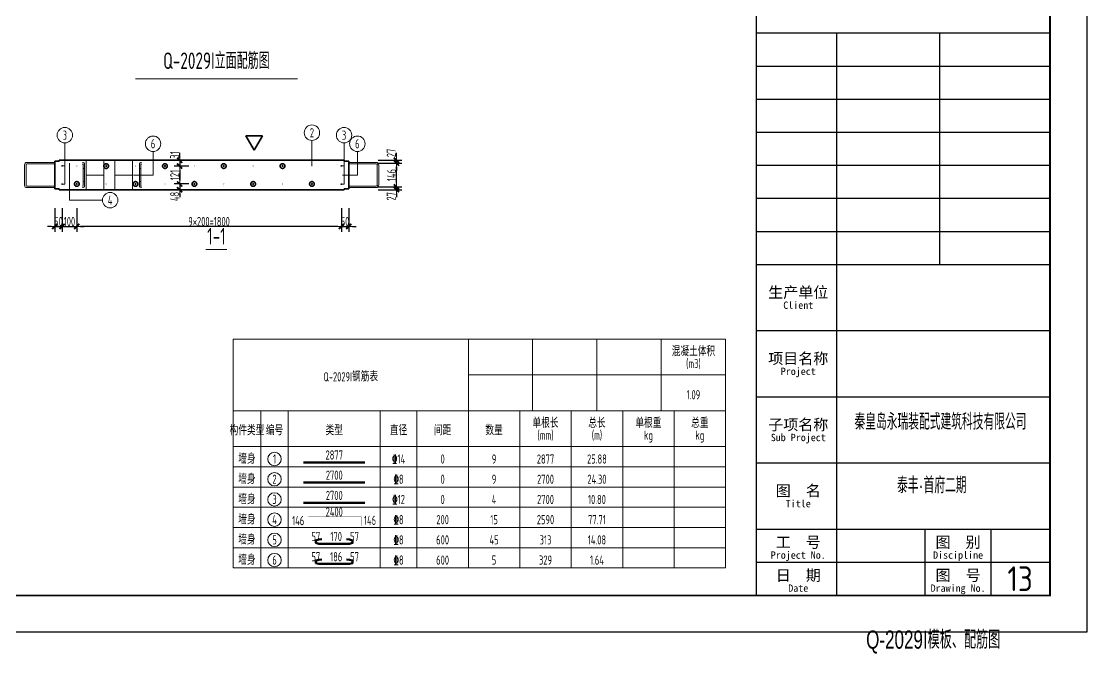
# Model space of a CAD drawing. Extents: x -85320 to 1679916, y -1321939 to 627.
# Drawn here: x 1647944 to 1676940, y -868455 to -851246 of the extents above; entities that cross this region are included whole.
import ezdxf
from ezdxf.enums import TextEntityAlignment as Align

# ---------------------------------------------------------------- set-up
doc = ezdxf.new("R2010")
doc.units = 0
doc.header["$LTSCALE"] = 1000
doc.linetypes.add('点划线', pattern=[1850, 1200, -300, 50, -300])
for name, color, linetype in [('BORDER', 7, 'Continuous'), ('TH', 7, 'Continuous'), ('Y-03墙-03预制墙钢筋', 1, 'Continuous'), ('图框文字', 7, 'Continuous'), ('打印线框', 7, 'Continuous'), ('拉模', 7, 'Continuous')]:
    doc.layers.add(name, color=color, linetype=linetype)
for name, color, linetype, lineweight in [('参数表文字', 7, 'Continuous', 18), ('参数表边线', 253, 'Continuous', 18), ('手孔', 6, 'Continuous', 0), ('梁截面纵筋', 1, 'Continuous', 50), ('直线', 7, 'Continuous', 18), ('预制墙图名', 7, 'Continuous', 18), ('预制墙墙身水平筋', 130, 'Continuous', 18), ('预制墙墙身纵向受力筋', 1, 'Continuous', 18), ('预制墙墙身纵向非受力筋', 94, 'Continuous', 18), ('预制墙墙身附加筋', 94, 'Continuous', 18), ('预制墙拉筋', 130, 'Continuous', 18), ('预制墙详图孔洞', 9, '点划线', 18), ('预制墙详图标注', 3, 'Continuous', 18), ('预制墙详图轮廓', 3, 'Continuous', 35)]:
    doc.layers.add(name, color=color, linetype=linetype, lineweight=lineweight)
doc.styles.get("Standard").update_dxf_attribs({"font": 'gbenor.shx', "bigfont": 'gbcbig.shx'})
doc.styles.add('TSSD_Rein', font='Tssdeng.shx', dxfattribs={"width": 0.7, "bigfont": 'hztxt.shx'})
doc.styles.add('中西文等高字体', font='hztxt_e.shx', dxfattribs={"width": 0.7, "bigfont": 'hbhz.shx'})
doc.styles.add('样式 1', font='yjkeng.shx', dxfattribs={"width": 0.7, "bigfont": 'yjkchn.shx'})
doc.styles.add('样式 2', font='yjkeng.shx', dxfattribs={"width": 0.7, "bigfont": 'yjkchn.shx'})
doc.styles.add('设计院一', font='', dxfattribs={"width": 0.8})
doc.styles.get('设计院一').set_extended_font_data('SimSun')
doc.dimstyles.new('盈建科结构', dxfattribs={"dimscale": 100, "dimtxt": 2.5, "dimasz": 1, "dimexe": 1.5, "dimexo": 0.625, "dimgap": 0.1, "dimtad": 1, "dimdec": 0, "dimrnd": 1, "dimzin": 0, "dimdsep": 46, "dimtxsty": '样式 1', "dimblk": '_yjkbk', "dimblk1": 'ARCHTICK', "dimblk2": 'ARCHTICK', "dimcen": 0.09, "dimadec": 0, "dimazin": 0, "dimtfac": 1, "dimtdec": 4, "dimtix": 1, "dimtmove": 2, "dimatfit": 3, "dimfxl": 1, "dimtolj": 1, "dimtzin": 0, "dimarcsym": 0})

# ---------------------------------------------------------------- blocks, each defined once
blk = doc.blocks.new('_yjkbk')
blk.add_line((-1, 0), (1.5, 0))
blk.add_lwpolyline([(-0.7, -0.7, 0.5, 0.5, 0), (0.7, 0.7, 0.5, 0.5, 0)], format="xyseb")
blk = doc.blocks.new('*D1760')
at = {"layer": 'Defpoints', "color": 0, "transparency": 16777216}
for p in [(1648854, -856329), (1649054, -856329), (1649054, -856829)]:
    blk.add_point(p, dxfattribs=at)
at = {"layer": '预制墙详图标注', "color": 0, "lineweight": -2, "transparency": 16777216}
for p, q in [((1648854, -856329), (1648854, -856979)), ((1649054, -856329), (1649054, -856979)), ((1648754, -856829), (1648654, -856829)), ((1648854, -856829), (1649054, -856829)), ((1649154, -856829), (1649254, -856829))]:
    blk.add_line(p, q, dxfattribs=at)
at = {"layer": '预制墙详图标注', "color": 0, "lineweight": -2, "transparency": 16777216, "xscale": 100, "yscale": 100, "zscale": 100}
blk.add_blockref('_yjkbk', (1648854, -856829), dxfattribs=at)
at = {"layer": '预制墙详图标注', "color": 0, "lineweight": -2, "transparency": 16777216, "xscale": 100, "yscale": 100, "zscale": 100, "rotation": 180}
blk.add_blockref('_yjkbk', (1649054, -856829), dxfattribs=at)
at = {"layer": '预制墙详图标注', "color": 0, "transparency": 16777216, "insert": (1648954, -856819), "char_height": 250, "attachment_point": 8, "style": '样式 1'}
blk.add_mtext('\\A1;50', dxfattribs=at)
blk = doc.blocks.new('_ArchTick')
at = {"color": 0, "linetype": 'ByBlock', "const_width": 0.4}
blk.add_lwpolyline([(-0.5, -0.5), (0.5, 0.5)], dxfattribs=at)
blk = doc.blocks.new('*D1761')
at = {"layer": 'Defpoints', "color": 0, "transparency": 16777216}
for p in [(1649054, -856329), (1649454, -856329), (1649454, -856829)]:
    blk.add_point(p, dxfattribs=at)
at = {"layer": '预制墙详图标注', "color": 0, "lineweight": -2, "transparency": 16777216}
for p, q in [((1649054, -856329), (1649054, -856979)), ((1649454, -856329), (1649454, -856979)), ((1648954, -856829), (1648854, -856829)), ((1649054, -856829), (1649454, -856829)), ((1649554, -856829), (1649654, -856829))]:
    blk.add_line(p, q, dxfattribs=at)
at = {"layer": '预制墙详图标注', "color": 0, "lineweight": -2, "transparency": 16777216, "xscale": 100, "yscale": 100, "zscale": 100}
blk.add_blockref('_yjkbk', (1649054, -856829), dxfattribs=at)
at = {"layer": '预制墙详图标注', "color": 0, "lineweight": -2, "transparency": 16777216, "xscale": 100, "yscale": 100, "zscale": 100, "rotation": 180}
blk.add_blockref('_yjkbk', (1649454, -856829), dxfattribs=at)
at = {"layer": '预制墙详图标注', "color": 0, "transparency": 16777216, "insert": (1649254, -856819), "char_height": 250, "attachment_point": 8, "style": '样式 1'}
blk.add_mtext('\\A1;100', dxfattribs=at)
blk = doc.blocks.new('*D1762')
at = {"layer": 'Defpoints', "color": 0, "transparency": 16777216}
for p in [(1649454, -856329), (1656654, -856329), (1649454, -856829)]:
    blk.add_point(p, dxfattribs=at)
at = {"layer": '预制墙详图标注', "color": 0, "lineweight": -2, "transparency": 16777216}
for p, q in [((1649454, -856391), (1649454, -856979)), ((1656654, -856391), (1656654, -856979)), ((1656554, -856829), (1649554, -856829))]:
    blk.add_line(p, q, dxfattribs=at)
at = {"layer": '预制墙详图标注', "color": 0, "lineweight": -2, "transparency": 16777216, "xscale": 100, "yscale": 100, "zscale": 100, "rotation": 180}
blk.add_blockref('_yjkbk', (1649454, -856829), dxfattribs=at)
at = {"layer": '预制墙详图标注', "color": 0, "lineweight": -2, "transparency": 16777216, "xscale": 100, "yscale": 100, "zscale": 100}
blk.add_blockref('_yjkbk', (1656654, -856829), dxfattribs=at)
at = {"layer": '预制墙详图标注', "color": 0, "transparency": 16777216, "insert": (1653054, -856819), "char_height": 250, "attachment_point": 8, "style": '样式 1'}
blk.add_mtext('\\A1;9×200=1800', dxfattribs=at)
blk = doc.blocks.new('*D1763')
at = {"layer": 'Defpoints', "color": 0, "transparency": 16777216}
for p in [(1656654, -856329), (1656854, -856329), (1656854, -856829)]:
    blk.add_point(p, dxfattribs=at)
at = {"layer": '预制墙详图标注', "color": 0, "lineweight": -2, "transparency": 16777216}
for p, q in [((1656654, -856329), (1656654, -856979)), ((1656854, -856329), (1656854, -856979)), ((1656554, -856829), (1656454, -856829)), ((1656654, -856829), (1656854, -856829)), ((1656954, -856829), (1657054, -856829))]:
    blk.add_line(p, q, dxfattribs=at)
at = {"layer": '预制墙详图标注', "color": 0, "lineweight": -2, "transparency": 16777216, "xscale": 100, "yscale": 100, "zscale": 100}
blk.add_blockref('_yjkbk', (1656654, -856829), dxfattribs=at)
at = {"layer": '预制墙详图标注', "color": 0, "lineweight": -2, "transparency": 16777216, "xscale": 100, "yscale": 100, "zscale": 100, "rotation": 180}
blk.add_blockref('_yjkbk', (1656854, -856829), dxfattribs=at)
at = {"layer": '预制墙详图标注', "color": 0, "transparency": 16777216, "insert": (1656754, -856819), "char_height": 250, "attachment_point": 8, "style": '样式 1'}
blk.add_mtext('\\A1;50', dxfattribs=at)
blk = doc.blocks.new('*D2196')
at = {"layer": 'Defpoints', "color": 0, "transparency": 16777216}
for p in [(1657654, -855753), (1657654, -855829), (1658154, -855753)]:
    blk.add_point(p, dxfattribs=at)
at = {"layer": '预制墙详图标注', "color": 0, "lineweight": -2, "transparency": 16777216}
for p, q in [((1658154, -855653), (1658154, -855553)), ((1657654, -855753), (1658304, -855753)), ((1657654, -855829), (1658304, -855829)), ((1658154, -855829), (1658154, -855753)), ((1658154, -855929), (1658154, -856029))]:
    blk.add_line(p, q, dxfattribs=at)
at = {"layer": '预制墙详图标注', "color": 0, "lineweight": -2, "transparency": 16777216, "xscale": 100, "yscale": 100, "zscale": 100}
for p, rotation in [((1658154, -855753), 270), ((1658154, -855829), 90)]:
    blk.add_blockref('_yjkbk', p, dxfattribs=dict(at, rotation=rotation))
at = {"layer": '预制墙详图标注', "color": 0, "transparency": 16777216, "insert": (1658136, -856009), "char_height": 250, "attachment_point": 8, "rotation": 90, "style": '样式 1'}
blk.add_mtext('\\A1;27', dxfattribs=at)
blk = doc.blocks.new('*D2197')
at = {"layer": 'Defpoints', "color": 0, "transparency": 16777216}
for p in [(1657654, -855105), (1658154, -855105), (1657654, -855753)]:
    blk.add_point(p, dxfattribs=at)
at = {"layer": '预制墙详图标注', "color": 0, "lineweight": -2, "transparency": 16777216}
for p, q in [((1657654, -855105), (1658304, -855105)), ((1658154, -855653), (1658154, -855205)), ((1657654, -855753), (1658304, -855753))]:
    blk.add_line(p, q, dxfattribs=at)
at = {"layer": '预制墙详图标注', "color": 0, "lineweight": -2, "transparency": 16777216, "xscale": 100, "yscale": 100, "zscale": 100}
for p, rotation in [((1658154, -855105), 90), ((1658154, -855753), 270)]:
    blk.add_blockref('_yjkbk', p, dxfattribs=dict(at, rotation=rotation))
at = {"layer": '预制墙详图标注', "color": 0, "transparency": 16777216, "insert": (1658144, -855429), "char_height": 250, "attachment_point": 8, "rotation": 90, "style": '样式 1'}
blk.add_mtext('\\A1;146', dxfattribs=at)
blk = doc.blocks.new('*D2198')
at = {"layer": 'Defpoints', "color": 0, "transparency": 16777216}
for p in [(1657654, -855029), (1658154, -855029), (1657654, -855105)]:
    blk.add_point(p, dxfattribs=at)
at = {"layer": '预制墙详图标注', "color": 0, "lineweight": -2, "transparency": 16777216}
for p, q in [((1657654, -855029), (1658304, -855029)), ((1658154, -854929), (1658154, -854829)), ((1658154, -855105), (1658154, -855029)), ((1657654, -855105), (1658304, -855105)), ((1658154, -855205), (1658154, -855305))]:
    blk.add_line(p, q, dxfattribs=at)
at = {"layer": '预制墙详图标注', "color": 0, "lineweight": -2, "transparency": 16777216, "xscale": 100, "yscale": 100, "zscale": 100}
for p, rotation in [((1658154, -855029), 270), ((1658154, -855105), 90)]:
    blk.add_blockref('_yjkbk', p, dxfattribs=dict(at, rotation=rotation))
at = {"layer": '预制墙详图标注', "color": 0, "transparency": 16777216, "insert": (1658138, -854829), "char_height": 250, "attachment_point": 8, "rotation": 90, "style": '样式 1'}
blk.add_mtext('\\A1;27', dxfattribs=at)
blk = doc.blocks.new('*D2610')
at = {"layer": 'Defpoints', "color": 0, "transparency": 16777216}
for p in [(1652504, -855673), (1652254, -855829), (1652504, -855829)]:
    blk.add_point(p, dxfattribs=at)
at = {"layer": '预制墙详图标注', "color": 0, "lineweight": -2, "transparency": 16777216}
for p, q in [((1652504, -855673), (1652104, -855673)), ((1652254, -855573), (1652254, -855473)), ((1652254, -855673), (1652254, -855829)), ((1652504, -855829), (1652104, -855829)), ((1652254, -855929), (1652254, -856029))]:
    blk.add_line(p, q, dxfattribs=at)
at = {"layer": '预制墙详图标注', "color": 0, "lineweight": -2, "transparency": 16777216, "xscale": 100, "yscale": 100, "zscale": 100}
for p, rotation in [((1652254, -855673), 270), ((1652254, -855829), 90)]:
    blk.add_blockref('_yjkbk', p, dxfattribs=dict(at, rotation=rotation))
at = {"layer": '预制墙详图标注', "color": 0, "transparency": 16777216, "insert": (1652244, -856012), "char_height": 250, "attachment_point": 8, "rotation": 90, "style": '样式 1'}
blk.add_mtext('\\A1;48', dxfattribs=at)
blk = doc.blocks.new('*D2611')
at = {"layer": 'Defpoints', "color": 0, "transparency": 16777216}
for p in [(1652504, -855185), (1652254, -855673), (1652504, -855673)]:
    blk.add_point(p, dxfattribs=at)
at = {"layer": '预制墙详图标注', "color": 0, "lineweight": -2, "transparency": 16777216}
for p, q in [((1652504, -855185), (1652104, -855185)), ((1652254, -855285), (1652254, -855573)), ((1652504, -855673), (1652104, -855673))]:
    blk.add_line(p, q, dxfattribs=at)
at = {"layer": '预制墙详图标注', "color": 0, "lineweight": -2, "transparency": 16777216, "xscale": 100, "yscale": 100, "zscale": 100}
for p, rotation in [((1652254, -855185), 90), ((1652254, -855673), 270)]:
    blk.add_blockref('_yjkbk', p, dxfattribs=dict(at, rotation=rotation))
at = {"layer": '预制墙详图标注', "color": 0, "transparency": 16777216, "insert": (1652244, -855429), "char_height": 250, "attachment_point": 8, "rotation": 90, "style": '样式 1'}
blk.add_mtext('\\A1;121', dxfattribs=at)
blk = doc.blocks.new('*D2612')
at = {"layer": 'Defpoints', "color": 0, "transparency": 16777216}
for p in [(1652504, -855029), (1652254, -855185), (1652504, -855185)]:
    blk.add_point(p, dxfattribs=at)
at = {"layer": '预制墙详图标注', "color": 0, "lineweight": -2, "transparency": 16777216}
for p, q in [((1652504, -855029), (1652104, -855029)), ((1652254, -854929), (1652254, -854829)), ((1652254, -855029), (1652254, -855185)), ((1652504, -855185), (1652104, -855185)), ((1652254, -855285), (1652254, -855385))]:
    blk.add_line(p, q, dxfattribs=at)
at = {"layer": '预制墙详图标注', "color": 0, "lineweight": -2, "transparency": 16777216, "xscale": 100, "yscale": 100, "zscale": 100}
for p, rotation in [((1652254, -855029), 270), ((1652254, -855185), 90)]:
    blk.add_blockref('_yjkbk', p, dxfattribs=dict(at, rotation=rotation))
at = {"layer": '预制墙详图标注', "color": 0, "transparency": 16777216, "insert": (1652244, -854883), "char_height": 250, "attachment_point": 8, "rotation": 90, "style": '样式 1'}
blk.add_mtext('\\A1;31', dxfattribs=at)
blk = doc.blocks.new('图框1')
at = {"color": 7}
for p, q in [((1425679, -783089), (1425679, -823089)), ((1433679, -783089), (1433679, -823089)), ((1433679, -823089), (1433679, -783089)), ((1433679, -783089), (1433679, -823089)), ((1433679, -823089), (1433679, -783089)), ((1433679, -807789), (1425679, -807789)), ((1427879, -814089), (1427879, -807789)), ((1430679, -814089), (1430679, -807789)), ((1433679, -808689), (1425679, -808689)), ((1433679, -809589), (1425679, -809589)), ((1433679, -810489), (1425679, -810489)), ((1433679, -811389), (1425679, -811389)), ((1433679, -812289), (1425679, -812289)), ((1433679, -813189), (1425679, -813189)), ((1433679, -814089), (1425679, -814089)), ((1427879, -823089), (1427879, -814089)), ((1433679, -814089), (1431691, -814089)), ((1433679, -815889), (1425679, -815889)), ((1433679, -817689), (1425679, -817689)), ((1433679, -819489), (1425679, -819489)), ((1433679, -821289), (1425679, -821289)), ((1430279, -823089), (1430279, -821289)), ((1432079, -823089), (1432079, -821289)), ((1433679, -822189), (1425679, -822189)), ((1425679, -823089), (1433679, -823089)), ((1425679, -823089), (1433679, -823089))]:
    blk.add_line(p, q, dxfattribs=at)
at = {"layer": 'BORDER', "const_width": 50}
blk.add_lwpolyline([(1377779, -823089), (1377779, -783089), (1433679, -783089), (1433679, -823089)], close=True, dxfattribs=at)
at = {"color": 7, "style": '设计院一'}
for s, height, p in [('生产单位', 300, (1426829, -814989)), ('Client', 200, (1426829, -815289)), ('项目名称', 300, (1426829, -816789)), ('Project', 200, (1426829, -817089)), ('子项名称', 300, (1426829, -818589)), ('Sub Project', 200, (1426829, -818889)), ('图  名', 300, (1426829, -820389)), ('Title', 200, (1426829, -820689)), ('图  别', 300, (1431179, -821789)), ('工  号', 300, (1426829, -821789)), ('Project No.', 200, (1426829, -822089)), ('Discipline', 200, (1431179, -822089)), ('日  期', 300, (1426829, -822689)), ('图  号', 300, (1431179, -822689)), ('Date', 200, (1426829, -822989)), ('Drawing No.', 200, (1431179, -822989))]:
    blk.add_text(s, height=height, dxfattribs=at).set_placement(p, align=Align.CENTER)
at = {"layer": 'TH', "color": 2, "style": '中西文等高字体', "width": 0.7}
for s, p in [('秦皇岛永瑞装配式建筑科技有限公司', (1428359, -818709)), ('泰丰·首府二期', (1429517, -820439))]:
    blk.add_text(s, height=440, dxfattribs=at).set_placement(p, align=Align.BOTTOM_LEFT)
blk = doc.blocks.new('闭口大左')
at = {"layer": '预制墙墙身水平筋', "color": 4, "lineweight": 0}
for p, q in [((1052669, -854687), (1052669, -855255)), ((1052709, -854687), (1052709, -855255))]:
    blk.add_line(p, q, dxfattribs=at)
at = {"layer": '预制墙墙身水平筋', "lineweight": 0}
for p, q in [((1052729, -854627), (1053489, -854627)), ((1052729, -854627), (1053489, -854627)), ((1052729, -854627), (1053489, -854627)), ((1052729, -854627), (1053489, -854627)), ((1052729, -854627), (1053489, -854627)), ((1052729, -854627), (1053489, -854627)), ((1052729, -854627), (1053489, -854627)), ((1052729, -854627), (1053489, -854627)), ((1052729, -854627), (1053489, -854627)), ((1052729, -854627), (1053489, -854627)), ((1052729, -854627), (1053489, -854627)), ((1052729, -854627), (1053489, -854627)), ((1052729, -854627), (1053489, -854627)), ((1052729, -854627), (1053489, -854627)), ((1052729, -854627), (1053489, -854627)), ((1053489, -854667), (1052729, -854667)), ((1053489, -854667), (1052729, -854667)), ((1053489, -854667), (1052729, -854667)), ((1053489, -854667), (1052729, -854667)), ((1053489, -854667), (1052729, -854667)), ((1053489, -854667), (1052729, -854667)), ((1053489, -854667), (1052729, -854667)), ((1053489, -854667), (1052729, -854667)), ((1053489, -854667), (1052729, -854667)), ((1053489, -854667), (1052729, -854667)), ((1053489, -854667), (1052729, -854667)), ((1053489, -854667), (1052729, -854667)), ((1053489, -854667), (1052729, -854667)), ((1053489, -854667), (1052729, -854667)), ((1053489, -854667), (1052729, -854667)), ((1052729, -855275), (1053489, -855275)), ((1053489, -855315), (1052729, -855315))]:
    blk.add_line(p, q, dxfattribs=at)
for centre, radius, start, end in [((1052729, -854687), 60, 90, 180), ((1052729, -854687), 60, 90, 180), ((1052729, -854687), 60, 90, 180), ((1052729, -854687), 60, 90, 180), ((1052729, -854687), 60, 90, 180), ((1052729, -854687), 60, 90, 180), ((1052729, -854687), 60, 90, 180), ((1052729, -854687), 60, 90, 180), ((1052729, -854687), 60, 90, 180), ((1052729, -854687), 60, 90, 180), ((1052729, -854687), 60, 90, 180), ((1052729, -854687), 60, 90, 180), ((1052729, -854687), 60, 90, 180), ((1052729, -854687), 60, 90, 180), ((1052729, -854687), 20, 90, 180), ((1052729, -854687), 20, 90, 180), ((1052729, -854687), 20, 90, 180), ((1052729, -854687), 20, 90, 180), ((1052729, -854687), 20, 90, 180), ((1052729, -854687), 20, 90, 180), ((1052729, -854687), 20, 90, 180), ((1052729, -854687), 20, 90, 180), ((1052729, -854687), 20, 90, 180), ((1052729, -854687), 20, 90, 180), ((1052729, -854687), 20, 90, 180), ((1052729, -854687), 20, 90, 180), ((1052729, -854687), 20, 90, 180), ((1052729, -854687), 20, 90, 180), ((1052729, -855255), 60, 180, 270), ((1052729, -855255), 20, 180, 270)]:
    blk.add_arc(centre, radius, start, end, dxfattribs=at)
blk = doc.blocks.new('u闭口大右')
at = {"layer": '预制墙墙身水平筋', "lineweight": 0}
for p, q in [((1059089, -854627), (1059833, -854627)), ((1059089, -854627), (1059833, -854627)), ((1059089, -854627), (1059833, -854627)), ((1059089, -854627), (1059833, -854627)), ((1059089, -854627), (1059833, -854627)), ((1059089, -854627), (1059833, -854627)), ((1059089, -854627), (1059833, -854627)), ((1059089, -854627), (1059833, -854627)), ((1059089, -854627), (1059833, -854627)), ((1059089, -854627), (1059833, -854627)), ((1059089, -854627), (1059833, -854627)), ((1059089, -854627), (1059833, -854627)), ((1059089, -854627), (1059833, -854627)), ((1059089, -854627), (1059833, -854627)), ((1059089, -854627), (1059833, -854627)), ((1059833, -854667), (1059089, -854667)), ((1059833, -854667), (1059089, -854667)), ((1059833, -854667), (1059089, -854667)), ((1059833, -854667), (1059089, -854667)), ((1059833, -854667), (1059089, -854667)), ((1059833, -854667), (1059089, -854667)), ((1059833, -854667), (1059089, -854667)), ((1059833, -854667), (1059089, -854667)), ((1059833, -854667), (1059089, -854667)), ((1059833, -854667), (1059089, -854667)), ((1059833, -854667), (1059089, -854667)), ((1059833, -854667), (1059089, -854667)), ((1059833, -854667), (1059089, -854667)), ((1059833, -854667), (1059089, -854667)), ((1059833, -854667), (1059089, -854667)), ((1059869, -854732), (1059869, -854703)), ((1059869, -854732), (1059869, -854703)), ((1059869, -854732), (1059869, -854703)), ((1059869, -854732), (1059869, -854703)), ((1059869, -854732), (1059869, -854703)), ((1059869, -854732), (1059869, -854703)), ((1059869, -854732), (1059869, -854703)), ((1059869, -854732), (1059869, -854703)), ((1059869, -854732), (1059869, -854703)), ((1059869, -854732), (1059869, -854703)), ((1059869, -854732), (1059869, -854703)), ((1059869, -854732), (1059869, -854703)), ((1059869, -854732), (1059869, -854703)), ((1059869, -854732), (1059869, -854703)), ((1059869, -854732), (1059869, -854703)), ((1059909, -854703), (1059909, -854732)), ((1059909, -854703), (1059909, -854732)), ((1059909, -854703), (1059909, -854732)), ((1059909, -854703), (1059909, -854732)), ((1059909, -854703), (1059909, -854732)), ((1059909, -854703), (1059909, -854732)), ((1059909, -854703), (1059909, -854732)), ((1059909, -854703), (1059909, -854732)), ((1059909, -854703), (1059909, -854732)), ((1059909, -854703), (1059909, -854732)), ((1059909, -854703), (1059909, -854732)), ((1059909, -854703), (1059909, -854732)), ((1059909, -854703), (1059909, -854732)), ((1059909, -854703), (1059909, -854732)), ((1059909, -854703), (1059909, -854732)), ((1059089, -855275), (1059833, -855275)), ((1059089, -855275), (1059833, -855275)), ((1059089, -855275), (1059833, -855275)), ((1059089, -855275), (1059833, -855275)), ((1059089, -855275), (1059833, -855275)), ((1059089, -855275), (1059833, -855275)), ((1059089, -855275), (1059833, -855275)), ((1059089, -855275), (1059833, -855275)), ((1059089, -855275), (1059833, -855275)), ((1059089, -855275), (1059833, -855275)), ((1059089, -855275), (1059833, -855275)), ((1059089, -855275), (1059833, -855275)), ((1059089, -855275), (1059833, -855275)), ((1059089, -855275), (1059833, -855275)), ((1059089, -855275), (1059833, -855275)), ((1059833, -855315), (1059089, -855315))]:
    blk.add_line(p, q, dxfattribs=at)
at = {"layer": '预制墙墙身水平筋', "color": 4, "lineweight": 0}
for p, q in [((1059869, -854703), (1059869, -855238)), ((1059909, -854703), (1059909, -855238))]:
    blk.add_line(p, q, dxfattribs=at)
at = {"layer": '预制墙墙身水平筋', "lineweight": 0}
for centre, radius, start, end in [((1059833, -854703), 76.6, 360, 90), ((1059833, -854703), 76.6, 360, 90), ((1059833, -854703), 76.6, 360, 90), ((1059833, -854703), 76.6, 360, 90), ((1059833, -854703), 76.6, 360, 90), ((1059833, -854703), 76.6, 360, 90), ((1059833, -854703), 76.6, 360, 90), ((1059833, -854703), 76.6, 360, 90), ((1059833, -854703), 76.6, 360, 90), ((1059833, -854703), 76.6, 360, 90), ((1059833, -854703), 76.6, 360, 90), ((1059833, -854703), 76.6, 360, 90), ((1059833, -854703), 76.6, 360, 90), ((1059833, -854703), 76.6, 360, 90), ((1059833, -854703), 36.6, 360, 90), ((1059833, -854703), 36.6, 360, 90), ((1059833, -854703), 36.6, 360, 90), ((1059833, -854703), 36.6, 360, 90), ((1059833, -854703), 36.6, 360, 90), ((1059833, -854703), 36.6, 360, 90), ((1059833, -854703), 36.6, 360, 90), ((1059833, -854703), 36.6, 360, 90), ((1059833, -854703), 36.6, 360, 90), ((1059833, -854703), 36.6, 360, 90), ((1059833, -854703), 36.6, 360, 90), ((1059833, -854703), 36.6, 360, 90), ((1059833, -854703), 36.6, 360, 90), ((1059833, -854703), 36.6, 360, 90), ((1059833, -855238), 76.6, 270, 0), ((1059833, -855238), 76.6, 270, 0), ((1059833, -855238), 76.6, 270, 0), ((1059833, -855238), 76.6, 270, 0), ((1059833, -855238), 76.6, 270, 0), ((1059833, -855238), 76.6, 270, 0), ((1059833, -855238), 76.6, 270, 0), ((1059833, -855238), 76.6, 270, 0), ((1059833, -855238), 76.6, 270, 0), ((1059833, -855238), 76.6, 270, 0), ((1059833, -855238), 76.6, 270, 0), ((1059833, -855238), 76.6, 270, 0), ((1059833, -855238), 76.6, 270, 0), ((1059833, -855238), 36.6, 270, 0), ((1059833, -855238), 76.6, 270, 0)]:
    blk.add_arc(centre, radius, start, end, dxfattribs=at)
blk = doc.blocks.new('手孔弯筋')
at = {"layer": '预制墙墙身水平筋', "color": 4, "lineweight": 0}
blk.add_line((1057610, -855147), (1057650, -855147), dxfattribs=at)
at = {"layer": '预制墙拉筋', "lineweight": 0}
for p, q in [((1057610, -854684), (1057610, -855147)), ((1057650, -855147), (1057650, -854684))]:
    blk.add_line(p, q, dxfattribs=at)
for radius in [57.5, 17.5]:
    blk.add_arc((1057592, -854684), radius, 360, 90, dxfattribs=at)

msp = doc.modelspace()

# ---------------------------------------------------------------- linework, layer by layer
at = {"layer": 'Y-03墙-03预制墙钢筋', "const_width": 6.4}
msp.add_lwpolyline([(1657193.56, -864727.809), (1655763.861, -864727.809, 0.414213562), (1655754.261, -864737.409), (1655754.261, -864961.831, 0.414213562), (1655763.861, -864971.431), (1657193.56, -864971.431, 0.414213562), (1657203.16, -864961.831), (1657203.16, -864737.409, 0.414213562)], format="xyb", close=True, dxfattribs=at)
at = {"layer": '参数表文字', "lineweight": 18}
for centre in [(1654835.631, -863157.326), (1654835.631, -863707.326), (1654835.631, -864257.326), (1654835.631, -864807.326), (1654835.631, -865357.326), (1654835.631, -865907.326)]:
    msp.add_circle(centre, 183.333, dxfattribs=at)
at = {"layer": '参数表边线', "lineweight": 18}
for p, q in [((1653710.631, -861844.826), (1653710.631, -859894.826)), ((1653710.631, -859894.826), (1660110.631, -859894.826)), ((1660110.631, -861844.826), (1660110.631, -859894.826)), ((1660110.631, -860869.826), (1660110.631, -859894.826)), ((1660110.631, -859894.826), (1661860.631, -859894.826)), ((1661860.631, -860869.826), (1661860.631, -859894.826)), ((1661860.631, -859894.826), (1663610.631, -859894.826)), ((1663610.631, -860869.826), (1663610.631, -859894.826)), ((1663610.631, -859894.826), (1665360.631, -859894.826)), ((1665360.631, -860869.826), (1665360.631, -859894.826)), ((1665360.631, -859894.826), (1667110.631, -859894.826)), ((1667110.631, -860869.826), (1667110.631, -859894.826)), ((1660110.631, -861844.826), (1660110.631, -860869.826)), ((1660110.631, -860869.826), (1661860.631, -860869.826)), ((1661860.631, -861844.826), (1661860.631, -860869.826)), ((1661860.631, -860869.826), (1663610.631, -860869.826)), ((1663610.631, -861844.826), (1663610.631, -860869.826)), ((1663610.631, -860869.826), (1665360.631, -860869.826)), ((1665360.631, -861844.826), (1665360.631, -860869.826)), ((1665360.631, -860869.826), (1667110.631, -860869.826)), ((1667110.631, -861844.826), (1667110.631, -860869.826)), ((1653710.631, -861844.826), (1654460.631, -861844.826)), ((1653710.631, -861844.826), (1653710.631, -862819.826)), ((1654460.631, -861844.826), (1655210.631, -861844.826)), ((1654460.631, -861844.826), (1654460.631, -862819.826)), ((1655210.631, -861844.826), (1657710.631, -861844.826)), ((1655210.631, -861844.826), (1655210.631, -862819.826)), ((1657710.631, -861844.826), (1658710.631, -861844.826)), ((1657710.631, -861844.826), (1657710.631, -862819.826)), ((1658710.631, -861844.826), (1660110.631, -861844.826)), ((1658710.631, -861844.826), (1658710.631, -862819.826)), ((1660110.631, -861844.826), (1661510.631, -861844.826)), ((1660110.631, -861844.826), (1660110.631, -862819.826)), ((1661510.631, -861844.826), (1662910.631, -861844.826)), ((1661510.631, -861844.826), (1661510.631, -862819.826)), ((1662910.631, -861844.826), (1664310.631, -861844.826)), ((1662910.631, -861844.826), (1662910.631, -862819.826)), ((1664310.631, -861844.826), (1665710.631, -861844.826)), ((1664310.631, -861844.826), (1664310.631, -862819.826)), ((1665710.631, -861844.826), (1667110.631, -861844.826)), ((1665710.631, -861844.826), (1665710.631, -862819.826)), ((1667110.631, -861844.826), (1667110.631, -862819.826)), ((1653710.631, -862819.826), (1654460.631, -862819.826)), ((1653710.631, -862819.826), (1653710.631, -863369.826)), ((1654460.631, -862819.826), (1655210.631, -862819.826)), ((1654460.631, -862819.826), (1654460.631, -863369.826)), ((1655210.631, -862819.826), (1657710.631, -862819.826)), ((1655210.631, -862819.826), (1655210.631, -863369.826)), ((1657710.631, -862819.826), (1658710.631, -862819.826)), ((1657710.631, -862819.826), (1657710.631, -863369.826)), ((1658710.631, -862819.826), (1660110.631, -862819.826)), ((1658710.631, -862819.826), (1658710.631, -863369.826)), ((1660110.631, -862819.826), (1661510.631, -862819.826)), ((1660110.631, -862819.826), (1660110.631, -863369.826)), ((1661510.631, -862819.826), (1662910.631, -862819.826)), ((1661510.631, -862819.826), (1661510.631, -863369.826)), ((1662910.631, -862819.826), (1664310.631, -862819.826)), ((1662910.631, -862819.826), (1662910.631, -863369.826)), ((1664310.631, -862819.826), (1665710.631, -862819.826)), ((1664310.631, -862819.826), (1664310.631, -863369.826)), ((1665710.631, -862819.826), (1667110.631, -862819.826)), ((1665710.631, -862819.826), (1665710.631, -863369.826)), ((1667110.631, -862819.826), (1667110.631, -863369.826)), ((1653710.631, -863369.826), (1654460.631, -863369.826)), ((1653710.631, -863369.826), (1653710.631, -863919.826)), ((1654460.631, -863369.826), (1655210.631, -863369.826)), ((1654460.631, -863369.826), (1654460.631, -863919.826)), ((1655210.631, -863369.826), (1657710.631, -863369.826)), ((1655210.631, -863369.826), (1655210.631, -863919.826)), ((1657710.631, -863369.826), (1658710.631, -863369.826)), ((1657710.631, -863369.826), (1657710.631, -863919.826)), ((1658710.631, -863369.826), (1660110.631, -863369.826)), ((1658710.631, -863369.826), (1658710.631, -863919.826)), ((1660110.631, -863369.826), (1661510.631, -863369.826)), ((1660110.631, -863369.826), (1660110.631, -863919.826)), ((1661510.631, -863369.826), (1662910.631, -863369.826)), ((1661510.631, -863369.826), (1661510.631, -863919.826)), ((1662910.631, -863369.826), (1664310.631, -863369.826)), ((1662910.631, -863369.826), (1662910.631, -863919.826)), ((1664310.631, -863369.826), (1665710.631, -863369.826)), ((1664310.631, -863369.826), (1664310.631, -863919.826)), ((1665710.631, -863369.826), (1667110.631, -863369.826)), ((1665710.631, -863369.826), (1665710.631, -863919.826)), ((1667110.631, -863369.826), (1667110.631, -863919.826)), ((1653710.631, -863919.826), (1654460.631, -863919.826)), ((1653710.631, -863919.826), (1653710.631, -864469.826)), ((1654460.631, -863919.826), (1655210.631, -863919.826)), ((1654460.631, -863919.826), (1654460.631, -864469.826)), ((1655210.631, -863919.826), (1657710.631, -863919.826)), ((1655210.631, -863919.826), (1655210.631, -864469.826)), ((1657710.631, -863919.826), (1658710.631, -863919.826)), ((1657710.631, -863919.826), (1657710.631, -864469.826)), ((1658710.631, -863919.826), (1660110.631, -863919.826)), ((1658710.631, -863919.826), (1658710.631, -864469.826)), ((1660110.631, -863919.826), (1661510.631, -863919.826)), ((1660110.631, -863919.826), (1660110.631, -864469.826)), ((1661510.631, -863919.826), (1662910.631, -863919.826)), ((1661510.631, -863919.826), (1661510.631, -864469.826)), ((1662910.631, -863919.826), (1664310.631, -863919.826)), ((1662910.631, -863919.826), (1662910.631, -864469.826)), ((1664310.631, -863919.826), (1665710.631, -863919.826)), ((1664310.631, -863919.826), (1664310.631, -864469.826)), ((1665710.631, -863919.826), (1667110.631, -863919.826)), ((1665710.631, -863919.826), (1665710.631, -864469.826)), ((1667110.631, -863919.826), (1667110.631, -864469.826)), ((1653710.631, -864469.826), (1654460.631, -864469.826)), ((1653710.631, -864469.826), (1653710.631, -865019.826)), ((1654460.631, -864469.826), (1655210.631, -864469.826)), ((1654460.631, -864469.826), (1654460.631, -865019.826)), ((1655210.631, -864469.826), (1657710.631, -864469.826)), ((1655210.631, -864469.826), (1655210.631, -865019.826)), ((1657710.631, -864469.826), (1658710.631, -864469.826)), ((1657710.631, -864469.826), (1657710.631, -865019.826)), ((1658710.631, -864469.826), (1660110.631, -864469.826)), ((1658710.631, -864469.826), (1658710.631, -865019.826)), ((1660110.631, -864469.826), (1661510.631, -864469.826)), ((1660110.631, -864469.826), (1660110.631, -865019.826)), ((1661510.631, -864469.826), (1662910.631, -864469.826)), ((1661510.631, -864469.826), (1661510.631, -865019.826)), ((1662910.631, -864469.826), (1664310.631, -864469.826)), ((1662910.631, -864469.826), (1662910.631, -865019.826)), ((1664310.631, -864469.826), (1665710.631, -864469.826)), ((1664310.631, -864469.826), (1664310.631, -865019.826)), ((1665710.631, -864469.826), (1667110.631, -864469.826)), ((1665710.631, -864469.826), (1665710.631, -865019.826)), ((1667110.631, -864469.826), (1667110.631, -865019.826)), ((1653710.631, -865019.826), (1654460.631, -865019.826)), ((1653710.631, -865019.826), (1653710.631, -865569.826)), ((1654460.631, -865019.826), (1655210.631, -865019.826)), ((1654460.631, -865019.826), (1654460.631, -865569.826)), ((1655210.631, -865019.826), (1657710.631, -865019.826)), ((1655210.631, -865019.826), (1655210.631, -865569.826)), ((1657710.631, -865019.826), (1658710.631, -865019.826)), ((1657710.631, -865019.826), (1657710.631, -865569.826)), ((1658710.631, -865019.826), (1660110.631, -865019.826)), ((1658710.631, -865019.826), (1658710.631, -865569.826)), ((1660110.631, -865019.826), (1661510.631, -865019.826)), ((1660110.631, -865019.826), (1660110.631, -865569.826)), ((1661510.631, -865019.826), (1662910.631, -865019.826)), ((1661510.631, -865019.826), (1661510.631, -865569.826)), ((1662910.631, -865019.826), (1664310.631, -865019.826)), ((1662910.631, -865019.826), (1662910.631, -865569.826)), ((1664310.631, -865019.826), (1665710.631, -865019.826)), ((1664310.631, -865019.826), (1664310.631, -865569.826)), ((1665710.631, -865019.826), (1667110.631, -865019.826)), ((1665710.631, -865019.826), (1665710.631, -865569.826)), ((1667110.631, -865019.826), (1667110.631, -865569.826)), ((1653710.631, -865569.826), (1654460.631, -865569.826)), ((1653710.631, -865569.826), (1653710.631, -866119.826)), ((1654460.631, -865569.826), (1655210.631, -865569.826)), ((1654460.631, -865569.826), (1654460.631, -866119.826)), ((1655210.631, -865569.826), (1657710.631, -865569.826)), ((1655210.631, -865569.826), (1655210.631, -866119.826)), ((1657710.631, -865569.826), (1658710.631, -865569.826)), ((1657710.631, -865569.826), (1657710.631, -866119.826)), ((1658710.631, -865569.826), (1660110.631, -865569.826)), ((1658710.631, -865569.826), (1658710.631, -866119.826)), ((1660110.631, -865569.826), (1661510.631, -865569.826)), ((1660110.631, -865569.826), (1660110.631, -866119.826)), ((1661510.631, -865569.826), (1662910.631, -865569.826)), ((1661510.631, -865569.826), (1661510.631, -866119.826)), ((1662910.631, -865569.826), (1664310.631, -865569.826)), ((1662910.631, -865569.826), (1662910.631, -866119.826)), ((1664310.631, -865569.826), (1665710.631, -865569.826)), ((1664310.631, -865569.826), (1664310.631, -866119.826)), ((1665710.631, -865569.826), (1667110.631, -865569.826)), ((1665710.631, -865569.826), (1665710.631, -866119.826)), ((1667110.631, -865569.826), (1667110.631, -866119.826)), ((1653710.631, -866119.826), (1654460.631, -866119.826)), ((1654460.631, -866119.826), (1655210.631, -866119.826)), ((1655210.631, -866119.826), (1657710.631, -866119.826)), ((1657710.631, -866119.826), (1658710.631, -866119.826)), ((1658710.631, -866119.826), (1660110.631, -866119.826)), ((1660110.631, -866119.826), (1661510.631, -866119.826)), ((1661510.631, -866119.826), (1662910.631, -866119.826)), ((1662910.631, -866119.826), (1664310.631, -866119.826)), ((1664310.631, -866119.826), (1665710.631, -866119.826)), ((1665710.631, -866119.826), (1667110.631, -866119.826))]:
    msp.add_line(p, q, dxfattribs=at)
at = {"layer": '手孔', "color": 6}
for points in [[(1649711.29, -855028.635), (1650191.29, -855028.635), (1650191.29, -855428.635), (1649711.29, -855428.635)], [(1650486.592, -855028.635), (1650966.592, -855028.635), (1650966.592, -855428.635), (1650486.592, -855428.635)], [(1649711.29, -855828.635), (1650191.29, -855828.635), (1650191.29, -855428.635), (1649711.29, -855428.635)], [(1650486.592, -855828.635), (1650966.592, -855828.635), (1650966.592, -855428.635), (1650486.592, -855428.635)]]:
    msp.add_lwpolyline(points, close=True, dxfattribs=at)
at = {"layer": '打印线框', "color": 1}
msp.add_lwpolyline([(1617539.787, -867870.959), (1617539.787, -825870.959), (1676939.787, -825870.959), (1676939.787, -867870.959)], close=True, dxfattribs=at)
at = {"layer": '梁截面纵筋', "lineweight": 50}
for points in [[(1655627.297, -863248.993), (1657293.964, -863248.993)], [(1655627.297, -863798.993), (1657293.964, -863798.993)], [(1655627.297, -864348.993), (1657293.964, -864348.993)], [(1656127.297, -865341.475), (1656043.964, -865348.35), (1655960.631, -865370.35), (1655960.631, -865439.1), (1656043.964, -865461.1), (1656877.297, -865461.1), (1656960.631, -865439.1), (1656960.631, -865370.35), (1656877.297, -865348.35), (1656793.964, -865341.475)], [(1656127.297, -865891.475), (1656043.964, -865898.35), (1655960.631, -865920.35), (1655960.631, -865989.1), (1656043.964, -866011.1), (1656877.297, -866011.1), (1656960.631, -865989.1), (1656960.631, -865920.35), (1656877.297, -865898.35), (1656793.964, -865891.475)]]:
    msp.add_lwpolyline(points, dxfattribs=at)
at = {"layer": '直线', "lineweight": 18}
for p, q in [((1649053.687, -855180.635), (1649128.687, -855180.635)), ((1656653.687, -855180.635), (1656728.687, -855180.635)), ((1649253.687, -855752.635), (1649253.687, -856114.635))]:
    msp.add_line(p, q, dxfattribs=at)
for points in [[(1655853.687, -855184.635), (1655853.687, -854487.635)], [(1649053.687, -855676.635), (1649128.687, -855676.635), (1649128.687, -854555.635)], [(1650995.687, -855428.635), (1651529.687, -855428.635), (1651529.687, -854788.635)], [(1656653.687, -855676.635), (1656728.687, -855676.635), (1656728.687, -854555.635)], [(1656689.687, -855428.635), (1657089.687, -855428.635), (1657089.687, -854788.635)], [(1649253.687, -855104.635), (1649253.687, -856114.635), (1650151.687, -856114.635)]]:
    msp.add_lwpolyline(points, dxfattribs=at)
for centre in [(1649128.687, -854345.635), (1655853.687, -854277.635), (1656728.687, -854345.635), (1651529.687, -854578.635), (1657089.687, -854578.635), (1650361.687, -856114.635)]:
    msp.add_circle(centre, 210, dxfattribs=at)
at = {"layer": '预制墙图名', "lineweight": 18}
for p, q in [((1651048.246, -852807.313), (1655459.128, -852807.313)), ((1652968.975, -857453.635), (1653538.398, -857453.635))]:
    msp.add_line(p, q, dxfattribs=at)
at = {"layer": '预制墙墙身水平筋', "lineweight": 18, "const_width": 0.18}
for points in [[(1648853.687, -855084.635), (1649606.527, -855084.635)], [(1651216.425, -855084.635), (1656853.687, -855084.635)], [(1649606.527, -855124.635), (1648853.687, -855124.635)], [(1656853.687, -855124.635), (1651216.425, -855124.635)], [(1648853.687, -855732.635), (1649606.527, -855732.635)], [(1649606.527, -855772.635), (1648853.687, -855772.635)], [(1651216.425, -855732.635), (1656853.687, -855732.635)], [(1656853.687, -855772.635), (1651216.425, -855772.635)]]:
    msp.add_lwpolyline(points, dxfattribs=at)
at = {"layer": '预制墙墙身纵向受力筋', "lineweight": 18, "const_width": 28}
for points in [[(1650267.687, -855184.635, 1), (1650239.687, -855184.635, 1)], [(1651867.687, -855184.635, 1), (1651839.687, -855184.635, 1)], [(1653467.687, -855184.635, 1), (1653439.687, -855184.635, 1)], [(1655067.687, -855184.635, 1), (1655039.687, -855184.635, 1)], [(1649467.687, -855672.635, 1), (1649439.687, -855672.635, 1)], [(1651067.687, -855672.635, 1), (1651039.687, -855672.635, 1)], [(1652667.687, -855672.635, 1), (1652639.687, -855672.635, 1)], [(1654267.687, -855672.635, 1), (1654239.687, -855672.635, 1)], [(1655867.687, -855672.635, 1), (1655839.687, -855672.635, 1)]]:
    msp.add_lwpolyline(points, format="xyb", close=True, dxfattribs=at)
at = {"layer": '预制墙墙身纵向非受力筋', "lineweight": 18, "const_width": 12}
for points in [[(1649459.687, -855184.635, 1), (1649447.687, -855184.635, 1)], [(1651059.687, -855184.635, 1), (1651047.687, -855184.635, 1)], [(1652659.687, -855184.635, 1), (1652647.687, -855184.635, 1)], [(1654259.687, -855184.635, 1), (1654247.687, -855184.635, 1)], [(1655859.687, -855184.635, 1), (1655847.687, -855184.635, 1)], [(1650259.687, -855672.635, 1), (1650247.687, -855672.635, 1)], [(1651859.687, -855672.635, 1), (1651847.687, -855672.635, 1)], [(1653459.687, -855672.635, 1), (1653447.687, -855672.635, 1)], [(1655059.687, -855672.635, 1), (1655047.687, -855672.635, 1)]]:
    msp.add_lwpolyline(points, format="xyb", close=True, dxfattribs=at)
at = {"layer": '预制墙墙身附加筋', "lineweight": 18, "const_width": 24}
for points in [[(1649065.687, -855180.635, 1), (1649041.687, -855180.635, 1)], [(1656665.687, -855180.635, 1), (1656641.687, -855180.635, 1)], [(1649065.687, -855676.635, 1), (1649041.687, -855676.635, 1)], [(1656665.687, -855676.635, 1), (1656641.687, -855676.635, 1)]]:
    msp.add_lwpolyline(points, format="xyb", close=True, dxfattribs=at)
at = {"layer": '预制墙拉筋', "lineweight": 18, "const_width": 0.18}
for points in [[(1649163.181, -855707.474), (1649108.068, -855785.386, -0.24342753), (1649047.685, -855816.635), (1649032.686, -855816.635, -0.414213568), (1649001.687, -855785.637), (1649001.687, -855086.633, -0.414213568), (1649047.685, -855040.635), (1649062.683, -855040.635, -0.24342753), (1649099.406, -855059.64), (1649163.181, -855149.797), (1649137.057, -855168.277), (1649073.282, -855078.12, 0.24342753), (1649062.683, -855072.635), (1649047.685, -855072.635, 0.414213568), (1649033.687, -855086.633), (1649033.687, -855785.637), (1649031.685, -855785.637, 0.414213568), (1649032.686, -855786.638), (1649032.686, -855784.635), (1649047.685, -855784.635, 0.24342753), (1649081.943, -855766.906), (1649137.057, -855688.994)], [(1651125.181, -855707.474), (1651070.068, -855785.386, -0.24342753), (1651009.685, -855816.635), (1650994.686, -855816.635, -0.414213568), (1650963.687, -855785.637), (1650963.687, -855086.633, -0.414213568), (1651009.685, -855040.635), (1651024.683, -855040.635, -0.24342753), (1651061.406, -855059.64), (1651125.181, -855149.797), (1651099.057, -855168.277), (1651035.282, -855078.12, 0.24342753), (1651024.683, -855072.635), (1651009.685, -855072.635, 0.414213568), (1650995.687, -855086.633), (1650995.687, -855785.637), (1650993.685, -855785.637, 0.414213568), (1650994.686, -855786.638), (1650994.686, -855784.635), (1651009.685, -855784.635, 0.24342753), (1651043.943, -855766.906), (1651099.057, -855688.994)], [(1653525.181, -855707.474), (1653470.068, -855785.386, -0.24342753), (1653409.685, -855816.635), (1653394.686, -855816.635, -0.414213568), (1653363.687, -855785.637), (1653363.687, -855086.633, -0.414213568), (1653409.685, -855040.635), (1653424.683, -855040.635, -0.24342753), (1653461.406, -855059.64), (1653525.181, -855149.797), (1653499.057, -855168.277), (1653435.282, -855078.12, 0.24342753), (1653424.683, -855072.635), (1653409.685, -855072.635, 0.414213568), (1653395.687, -855086.633), (1653395.687, -855785.637), (1653393.685, -855785.637, 0.414213568), (1653394.686, -855786.638), (1653394.686, -855784.635), (1653409.685, -855784.635, 0.24342753), (1653443.943, -855766.906), (1653499.057, -855688.994)], [(1655925.181, -855707.474), (1655870.068, -855785.386, -0.24342753), (1655809.685, -855816.635), (1655794.686, -855816.635, -0.414213568), (1655763.687, -855785.637), (1655763.687, -855086.633, -0.414213568), (1655809.685, -855040.635), (1655824.683, -855040.635, -0.24342753), (1655861.406, -855059.64), (1655925.181, -855149.797), (1655899.057, -855168.277), (1655835.282, -855078.12, 0.24342753), (1655824.683, -855072.635), (1655809.685, -855072.635, 0.414213568), (1655795.687, -855086.633), (1655795.687, -855785.637), (1655793.685, -855785.637, 0.414213568), (1655794.686, -855786.638), (1655794.686, -855784.635), (1655809.685, -855784.635, 0.24342753), (1655843.943, -855766.906), (1655899.057, -855688.994)], [(1656570.317, -855688.994), (1656625.43, -855766.906, 0.24342753), (1656659.689, -855784.635), (1656674.688, -855784.635), (1656674.688, -855786.638, 0.414213568), (1656675.689, -855785.637), (1656673.687, -855785.637), (1656673.687, -855086.633, 0.414213568), (1656659.689, -855072.635), (1656644.691, -855072.635, 0.24342753), (1656634.092, -855078.12), (1656570.317, -855168.277), (1656544.192, -855149.797), (1656607.968, -855059.64, -0.24342753), (1656644.691, -855040.635), (1656659.689, -855040.635, -0.414213568), (1656705.687, -855086.633), (1656705.687, -855785.637, -0.414213568), (1656674.688, -855816.635), (1656659.689, -855816.635, -0.24342753), (1656599.306, -855785.386), (1656544.192, -855707.474)]]:
    msp.add_lwpolyline(points, format="xyb", close=True, dxfattribs=at)
at = {"layer": '预制墙详图孔洞', "lineweight": 35}
for centre in [(1650253.687, -855184.635), (1651853.687, -855184.635), (1653453.687, -855184.635), (1655053.687, -855184.635), (1649453.687, -855672.635), (1651053.687, -855672.635), (1652653.687, -855672.635), (1654253.687, -855672.635), (1655853.687, -855672.635)]:
    msp.add_circle(centre, 64, dxfattribs=at)
at = {"layer": '预制墙详图标注', "lineweight": 35}
for p, q in [((1654281.338, -854750.59), (1654056.338, -854360.879)), ((1654506.338, -854360.879), (1654056.338, -854360.879)), ((1654281.338, -854750.59), (1654506.338, -854360.879))]:
    msp.add_line(p, q, dxfattribs=at)
at = {"layer": '预制墙详图轮廓', "lineweight": 35}
for p, q in [((1648853.687, -855808.635), (1648853.687, -855048.635)), ((1648853.687, -855048.635), (1648973.687, -855048.635)), ((1648973.687, -855028.635), (1656733.687, -855028.635)), ((1648973.687, -855048.635), (1648973.687, -855028.635)), ((1656733.687, -855028.635), (1656733.687, -855048.635)), ((1656733.687, -855048.635), (1656853.687, -855048.635)), ((1656853.687, -855048.635), (1656853.687, -855808.635)), ((1648973.687, -855808.635), (1648853.687, -855808.635)), ((1648973.687, -855828.635), (1648973.687, -855808.635)), ((1648973.687, -855828.635), (1656733.687, -855828.635)), ((1656853.687, -855808.635), (1656733.687, -855808.635)), ((1656733.687, -855808.635), (1656733.687, -855828.635))]:
    msp.add_line(p, q, dxfattribs=at)

# ---------------------------------------------------------------- block references
at = {"layer": '拉模', "color": 3}
msp.add_blockref('图框1', (242260.838, -43782.264), dxfattribs=at)
at = {"layer": '预制墙墙身水平筋', "color": 4}
for name, p in [('闭口大左', (595364.316, -457.787)), ('手孔弯筋', (592014.11, -457.787)), ('u闭口大右', (597764.316, -457.787))]:
    msp.add_blockref(name, p, dxfattribs=at)
at = {"layer": '预制墙墙身水平筋', "color": 4, "xscale": -1}
msp.add_blockref('手孔弯筋', (2708808.842, -457.785), dxfattribs=at)
at = {"layer": '预制墙墙身水平筋', "color": 4, "xscale": -1, "rotation": 180}
msp.add_blockref('手孔弯筋', (592014.11, -1710399.482), dxfattribs=at)
at = {"layer": '预制墙墙身水平筋', "color": 4, "rotation": 180}
msp.add_blockref('手孔弯筋', (2708808.842, -1710399.479), dxfattribs=at)

# ---------------------------------------------------------------- texts
at = {"layer": '参数表文字', "linetype": 'Continuous', "style": 'TSSD_Rein', "width": 0.7}
for s, p in [('混凝土体积', (1666235.631, -860432.326)), ('单根长', (1662210.631, -862382.326)), ('总长', (1663610.631, -862382.326)), ('单根重', (1665010.631, -862382.326)), ('总重', (1666410.631, -862382.326))]:
    msp.add_text(s, height=250, dxfattribs=at).set_placement(p, align=Align.BOTTOM_CENTER)
for s, p in [('(m3)', (1666235.631, -860432.326)), ('(mm)', (1662210.631, -862382.326)), ('(m)', (1663610.631, -862382.326)), ('kg', (1665010.631, -862382.326)), ('kg', (1666410.631, -862382.326))]:
    msp.add_text(s, height=250, dxfattribs=at).set_placement(p, align=Align.TOP_CENTER)
for s, p in [('Q-2029I钢筋表', (1656910.631, -860919.826)), ('1.09', (1666235.631, -861407.326)), ('构件类型', (1654085.631, -862382.326)), ('编号', (1654835.631, -862382.326)), ('类型', (1656460.631, -862382.326)), ('直径', (1658210.631, -862382.326)), ('间距', (1659410.631, -862382.326)), ('数量', (1660810.631, -862382.326)), ('2877', (1656460.631, -863047.326)), ('墙身', (1654085.631, -863157.326)), ('1', (1654835.631, -863157.326)), ('%%13214', (1658210.631, -863157.326)), ('0', (1659410.631, -863157.326)), ('9', (1660810.631, -863157.326)), ('2877', (1662210.631, -863157.326)), ('25.88', (1663610.631, -863157.326)), ('2700', (1656460.631, -863597.326)), ('墙身', (1654085.631, -863707.326)), ('2', (1654835.631, -863707.326)), ('%%1328', (1658210.631, -863707.326)), ('0', (1659410.631, -863707.326)), ('9', (1660810.631, -863707.326)), ('2700', (1662210.631, -863707.326)), ('24.30', (1663610.631, -863707.326)), ('2700', (1656460.631, -864147.326)), ('墙身', (1654085.631, -864257.326)), ('3', (1654835.631, -864257.326)), ('%%13212', (1658210.631, -864257.326)), ('0', (1659410.631, -864257.326)), ('4', (1660810.631, -864257.326)), ('2700', (1662210.631, -864257.326)), ('10.80', (1663610.631, -864257.326)), ('墙身', (1654085.631, -864807.326)), ('2400', (1656460.631, -864595.422)), ('4', (1654835.631, -864807.326)), ('146', (1655479.162, -864834.211)), ('146', (1657433.873, -864826.032)), ('%%1328', (1658210.631, -864807.326)), ('200', (1659410.631, -864807.326)), ('15', (1660810.631, -864807.326)), ('2590', (1662210.631, -864807.326)), ('77.71', (1663610.631, -864807.326)), ('墙身', (1654085.631, -865357.326)), ('5', (1654835.631, -865357.326)), ('57', (1655960.631, -865265.66)), (' 170', (1656460.631, -865265.66)), (' 57', (1656960.631, -865265.66)), ('%%1328', (1658210.631, -865357.326)), ('600', (1659410.631, -865357.326)), ('45', (1660810.631, -865357.326)), ('313', (1662210.631, -865357.326)), ('14.08', (1663610.631, -865357.326)), ('墙身', (1654085.631, -865907.326)), ('6', (1654835.631, -865907.326)), ('57', (1655960.631, -865815.66)), (' 186', (1656460.631, -865815.66)), (' 57', (1656960.631, -865815.66)), ('%%1328', (1658210.631, -865907.326)), ('600', (1659410.631, -865907.326)), ('5', (1660810.631, -865907.326)), ('329', (1662210.631, -865907.326)), ('1.64', (1663610.631, -865907.326))]:
    msp.add_text(s, height=250, dxfattribs=at).set_placement(p, align=Align.MIDDLE_CENTER)
at = {"layer": '图框文字', "color": 2, "style": '中西文等高字体', "width": 0.7}
msp.add_text('Q-2029I模板、配筋图', height=495, dxfattribs=at).set_placement((1670937.289, -868467.252), align=Align.BOTTOM_LEFT)
at = {"layer": '拉模', "color": 3}
msp.add_text('13', height=673.8429, dxfattribs=at).set_placement((1674781.781, -866751.841))
at = {"layer": '直线', "linetype": 'Continuous', "style": '样式 1', "width": 0.7}
for s, p in [('3', (1649128.687, -854345.635)), ('2', (1655853.687, -854277.635)), ('3', (1656728.687, -854345.635)), ('6', (1651529.687, -854578.635)), ('6', (1657089.687, -854578.635)), ('4', (1650361.687, -856114.635))]:
    msp.add_text(s, height=250, dxfattribs=at).set_placement(p, align=Align.MIDDLE_CENTER)
at = {"layer": '预制墙图名', "linetype": 'Continuous', "style": '样式 2', "width": 0.7}
for s, p in [('Q-2029I立面配筋图', (1653253.687, -852678.635)), ('1-1', (1653253.687, -857453.635))]:
    msp.add_text(s, height=450, dxfattribs=at).set_placement(p, align=Align.BOTTOM_CENTER)

# ---------------------------------------------------------------- dimensions: what is measured, and where the dimension line sits
at = {"layer": '预制墙详图标注'}
for base, p1, p2, angle, text, picture, middle in [((1652253.687, -855184.635), (1652503.687, -855028.635), (1652503.687, -855184.635), 270, '31', '*D2612', (1652118.687, -854883.074)), ((1658153.687, -855028.635), (1657653.687, -855104.635), (1657653.687, -855028.635), 90, '27', '*D2198', (1658013.442, -854829.044)), ((1652253.687, -855828.635), (1652503.687, -855672.635), (1652503.687, -855828.635), 270, '48', '*D2610', (1652118.687, -856011.778)), ((1658153.687, -855752.635), (1657653.687, -855828.635), (1657653.687, -855752.635), 90, '27', '*D2196', (1658010.927, -856008.662))]:
    dim = msp.add_linear_dim(base=base, p1=p1, p2=p2, angle=angle, text=text, dimstyle='盈建科结构', override={"dimexo": 0, "dimlfac": 0.25, "dimrnd": 5}, dxfattribs=at)
    dim.commit()
    dim.dimension.update_dxf_attribs({"geometry": picture, "text_midpoint": middle, "dimtype": 161})
for p1, p2, distance, text, override, picture, middle in [((1652503.687, -855184.635), (1652503.687, -855672.635), -250, '121', {"dimscale": 100, "dimtxt": 2.5, "dimasz": 1, "dimexe": 1.5, "dimexo": 0, "dimgap": 0.1, "dimtad": 1, "dimlfac": 0.25, "dimrnd": 5, "dimdle": 0, "dimfxlon": 0}, '*D2611', (1652118.687, -855428.635)), ((1657653.687, -855752.635), (1657653.687, -855104.635), -500, '146', {"dimscale": 100, "dimtxt": 2.5, "dimasz": 1, "dimexe": 1.5, "dimexo": 0, "dimgap": 0.1, "dimtad": 1, "dimlfac": 0.25, "dimrnd": 5, "dimdle": 0, "dimfxlon": 0}, '*D2197', (1658018.687, -855428.635)), ((1656653.687, -856328.635), (1649453.687, -856328.635), 500, '9×200=1800', {"dimscale": 100, "dimtxt": 2.5, "dimasz": 1, "dimexe": 1.5, "dimexo": 0.625, "dimgap": 0.1, "dimtad": 1, "dimlfac": 0.25, "dimrnd": 5, "dimdle": 0, "dimtix": 1, "dimfxlon": 0}, '*D1762', (1653053.687, -856693.635))]:
    dim = msp.add_aligned_dim(p1=p1, p2=p2, distance=distance, text=text, dimstyle='盈建科结构', override=override, dxfattribs=at)
    dim.commit()
    dim.dimension.update_dxf_attribs({"geometry": picture, "text_midpoint": middle})
for p1, p2, picture, middle in [((1648853.687, -856328.635), (1649053.687, -856328.635), '*D1760', (1648953.687, -856693.635)), ((1649053.687, -856328.635), (1649453.687, -856328.635), '*D1761', (1649253.687, -856693.635)), ((1656653.687, -856328.635), (1656853.687, -856328.635), '*D1763', (1656753.687, -856693.635))]:
    dim = msp.add_aligned_dim(p1=p1, p2=p2, distance=-500, dimstyle='盈建科结构', override={"dimscale": 100, "dimtxt": 2.5, "dimasz": 1, "dimexe": 1.5, "dimexo": 0, "dimgap": 0.1, "dimtad": 1, "dimlfac": 0.25, "dimrnd": 5, "dimdle": 0, "dimfxlon": 0}, dxfattribs=at)
    dim.commit()
    dim.dimension.update_dxf_attribs({"geometry": picture, "text_midpoint": middle})

doc.saveas('drawing.dxf')
